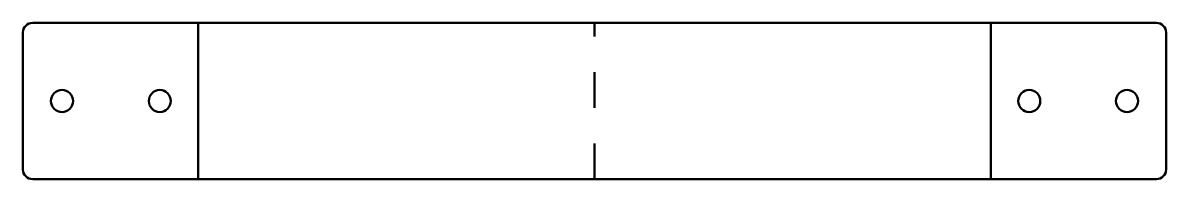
# Model space of a CAD drawing. Header units: inches. Extents: x -13.4 to 1.2, y -1.7 to 0.3.
import ezdxf

# ---------------------------------------------------------------- set-up
doc = ezdxf.new("R2010")
doc.units = ezdxf.units.IN
doc.header["$MEASUREMENT"] = 0
doc.linetypes.add('Dashed Space', pattern=[0.912, 0.456, -0.456])
doc.layers.add('IV_BEND', color=131, linetype='Continuous', lineweight=50, true_color=0x80ffff)
doc.layers.add('IV_BEND_DOWN', color=131, linetype='Dashed Space', lineweight=50, true_color=0x80ffff)
doc.layers.add('IV_EXTERIOR_PROFILES', color=7, linetype='Continuous', lineweight=50)
doc.layers.add('IV_INTERIOR_PROFILES', color=7, linetype='Continuous', lineweight=50)

msp = doc.modelspace()

# ---------------------------------------------------------------- linework, layer by layer
at = {"layer": 'IV_BEND'}
for p, q in [((-11.131, -1.719), (-11.131, 0.281)), ((-1.001, 0.281), (-1.001, -1.719))]:
    msp.add_line(p, q, dxfattribs=at)
at = {"layer": 'IV_BEND_DOWN'}
msp.add_line((-6.066, -1.719), (-6.066, 0.281), dxfattribs=at)
at = {"layer": 'IV_EXTERIOR_PROFILES'}
for p, q in [((-13.371, -1.594), (-13.371, 0.156)), ((-13.246, 0.281), (1.115, 0.281)), ((1.24, -1.594), (1.24, 0.156)), ((1.115, -1.719), (-13.246, -1.719))]:
    msp.add_line(p, q, dxfattribs=at)
for centre, start, end in [((-13.246, 0.156), 90, 180), ((1.115, 0.156), 0, 90), ((-13.246, -1.594), 180, 270), ((1.115, -1.594), 270, 0)]:
    msp.add_arc(centre, 0.125, start, end, dxfattribs=at)
at = {"layer": 'IV_INTERIOR_PROFILES'}
for centre in [(-12.871, -0.719), (-11.621, -0.719), (-0.51, -0.719), (0.74, -0.719)]:
    msp.add_circle(centre, 0.141, dxfattribs=at)

doc.saveas('drawing.dxf')
